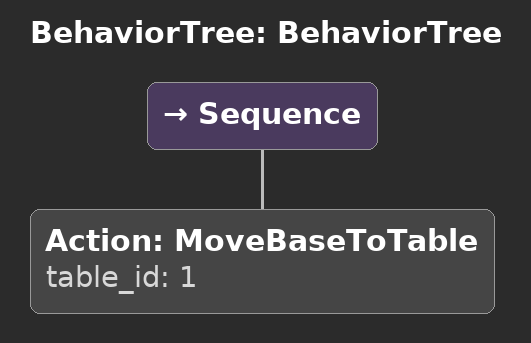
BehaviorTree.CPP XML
<?xml version="1.0"?>
<root main_tree_to_execute="BehaviorTree">
    <BehaviorTree ID="BehaviorTree">
        <Sequence>
            <Action ID="MoveBaseToTable" table_id="1"/>

        </Sequence>
    </BehaviorTree>
</root>
